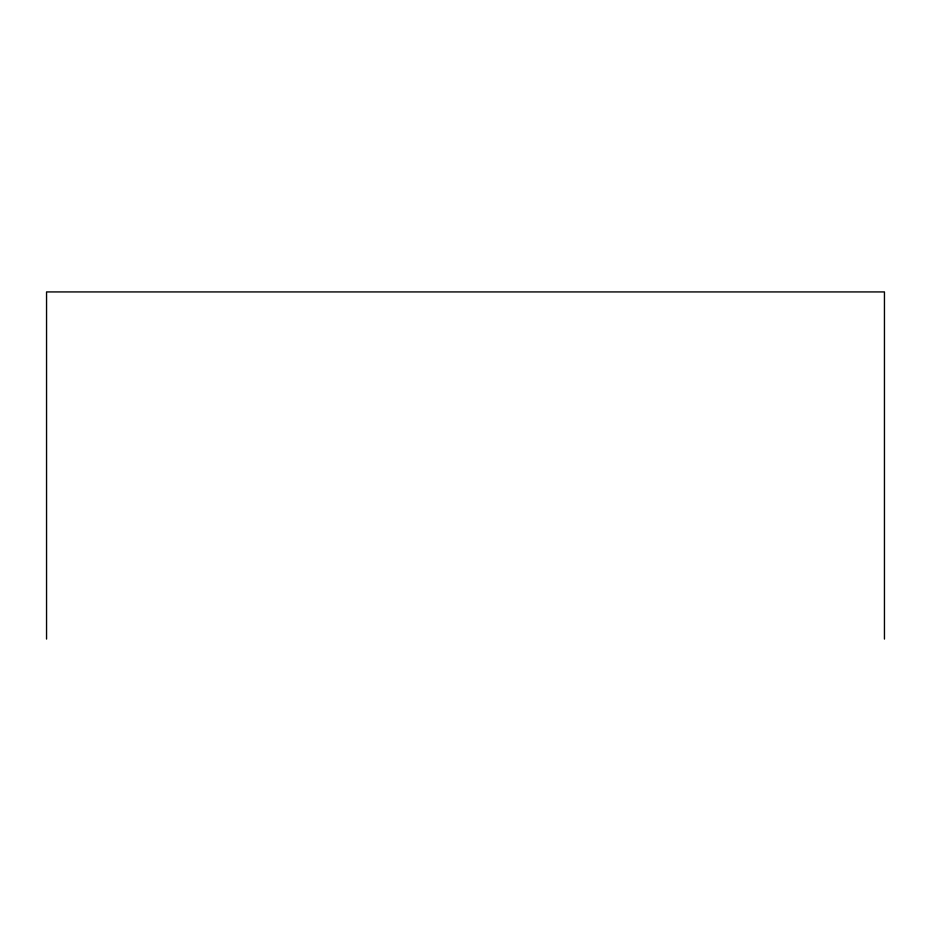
<?xml version="1.0" encoding="UTF-8"?>
<svg xmlns="http://www.w3.org/2000/svg" width="931" height="931" viewBox="0 0 931 931"><rect width="100%" height="100%" fill="white"/><g stroke="black" fill="none" stroke-linecap="round" stroke-linejoin="round"><path stroke-width="1.4" d="M884.45 639.073L884.45 291.927L46.55 291.927L46.55 639.073"/></g></svg>
